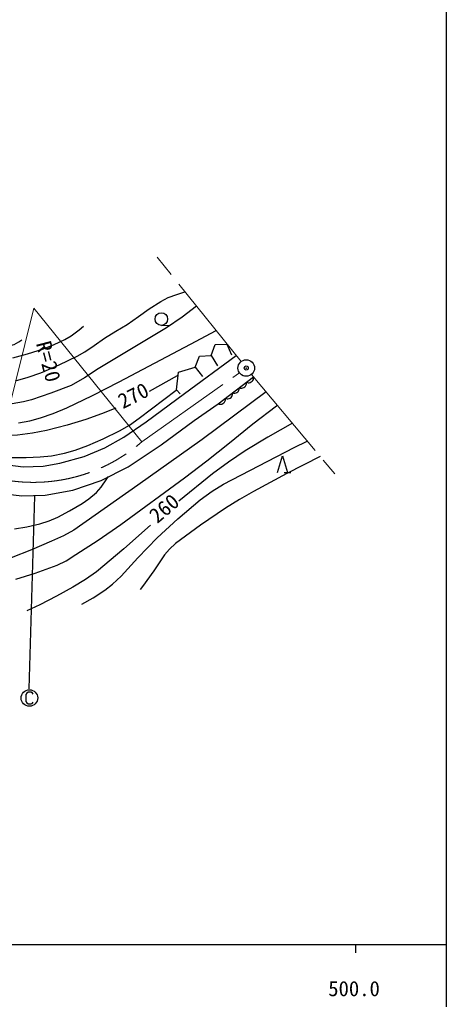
# Model space of a CAD drawing. Units: millimetres, scale not verified. Extents: x 40000 to 680000, y 20000 to 380000.
# Drawn here: x 527445 to 579000, y 198357 to 316764 of the extents above; entities that cross this region are included whole.
import ezdxf
from ezdxf.enums import TextEntityAlignment as Align

# ---------------------------------------------------------------- set-up
doc = ezdxf.new("R2010")
doc.units = ezdxf.units.MM
doc.header["$LTSCALE"] = 1000
doc.header["$PDMODE"] = 32
doc.header["$PDSIZE"] = 500
doc.linetypes.add('CHAIN', pattern=[18.5, 12, -1.5, 3.5, -1.5])
for name, color, linetype, lineweight in [('M-BGD', 7, 'Continuous', 25), ('M-BGD-EXST', 7, 'Continuous', 25), ('M-BMK', 2, 'CHAIN', 13), ('M-BMK-SRVR', 3, 'Continuous', 25), ('M-STR-HTXT', 7, 'Continuous', 13), ('M-TTL-BAND', 7, 'Continuous', 25)]:
    doc.layers.add(name, color=color, linetype=linetype, lineweight=lineweight)
doc.layers.add('M-OTRS', color=6, linetype='Continuous')
doc.styles.add('ＭＳ ゴシック', font='')
doc.styles.get('ＭＳ ゴシック').set_extended_font_data('MS Gothic')

msp = doc.modelspace()

# ---------------------------------------------------------------- linework, layer by layer
at = {"layer": 'M-BGD'}
for p, q in [((544569, 279816), (545568, 279818)), ((550581, 276154), (551068, 277493)), ((551068, 277493), (552491, 277558)), ((552491, 277558), (553036, 276246)), ((547383, 271579), (553619, 276153)), ((548671, 274750), (549158, 276089)), ((549158, 276089), (550581, 276154)), ((550581, 276154), (551343, 274926)), ((546622, 274151), (548671, 274750)), ((548671, 274750), (549522, 273649)), ((546480, 273705), (543084, 271811)), ((546387, 272029), (546622, 274151)), ((551422, 270337), (555702, 273604)), ((555722, 273481), (555708, 273609)), ((554546, 272307), (554651, 272387)), ((554651, 272387), (554742, 272484)), ((554742, 272484), (554807, 272617)), ((554807, 272617), (554837, 272722)), ((554849, 272815), (554835, 272942)), ((554835, 272942), (554954, 272895)), ((554837, 272722), (554849, 272815)), ((554954, 272895), (555046, 272882)), ((555046, 272882), (555156, 272883)), ((555156, 272883), (555301, 272911)), ((555301, 272911), (555419, 272973)), ((555419, 272973), (555524, 273053)), ((555524, 273053), (555615, 273151)), ((555615, 273151), (555680, 273283)), ((555680, 273283), (555710, 273389)), ((555710, 273389), (555722, 273481)), ((542735, 268140), (547383, 271579)), ((546387, 272029), (546855, 271522)), ((552984, 271114), (553075, 271212)), ((553075, 271212), (553140, 271344)), ((553140, 271344), (553170, 271450)), ((553182, 271542), (553168, 271670)), ((553168, 271670), (553276, 271627)), ((553170, 271450), (553182, 271542)), ((553276, 271627), (553360, 271615)), ((553360, 271615), (553460, 271616)), ((553460, 271616), (553592, 271641)), ((553592, 271641), (553699, 271698)), ((553699, 271698), (553794, 271771)), ((553794, 271771), (553877, 271859)), ((553877, 271859), (553936, 271980)), ((553936, 271980), (553963, 272076)), ((553975, 272160), (553962, 272276)), ((553962, 272276), (554081, 272228)), ((553963, 272076), (553975, 272160)), ((554081, 272228), (554173, 272216)), ((554173, 272216), (554283, 272217)), ((554283, 272217), (554428, 272244)), ((554428, 272244), (554546, 272307)), ((548543, 268320), (551421, 270336)), ((551422, 270337), (551541, 270289)), ((551541, 270289), (551633, 270277)), ((551633, 270277), (551743, 270278)), ((551743, 270278), (551888, 270306)), ((551888, 270306), (552006, 270368)), ((552006, 270368), (552110, 270448)), ((552110, 270448), (552202, 270545)), ((552202, 270545), (552267, 270678)), ((552267, 270678), (552297, 270784)), ((552309, 270876), (552295, 271003)), ((552295, 271003), (552414, 270956)), ((552297, 270784), (552309, 270876)), ((552414, 270956), (552506, 270943)), ((552506, 270943), (552616, 270944)), ((552616, 270944), (552761, 270972)), ((552761, 270972), (552879, 271035)), ((552879, 271035), (552984, 271114)), ((540024, 266290), (542735, 268140)), ((544533, 265374), (548543, 268320)), ((537731, 265023), (540024, 266290)), ((540574, 262737), (544533, 265374)), ((535243, 263981), (537731, 265023)), ((525097, 263082), (527879, 262701)), ((530272, 262805), (532308, 263165)), ((532308, 263165), (535243, 263981)), ((558601, 262042), (559195, 264041)), ((559195, 264041), (559800, 262045)), ((527879, 262701), (530272, 262805)), ((537282, 261081), (540574, 262737)), ((559400, 262044), (560199, 262046)), ((533886, 259888), (537282, 261081)), ((525389, 259506), (527708, 259203)), ((527708, 259203), (530540, 259313)), ((530540, 259313), (533886, 259888))]:
    msp.add_line(p, q, dxfattribs=at)
for points in [[(504706, 283388), (508646, 281045), (512523, 278875), (514385, 278142), (516289, 277505), (517257, 277268), (518329, 277117), (520587, 276954), (522940, 276895), (524523, 277058), (526204, 277345), (526778, 277516), (527342, 277815), (527715, 278080)], [(526961, 273104), (528499, 273546), (530001, 274088), (532206, 275026), (534397, 276073), (535319, 276603), (536468, 277398), (537717, 278279), (539082, 279111), (540455, 279929), (541817, 280865), (543104, 281812), (544510, 282713), (545402, 283161), (546442, 283561), (547418, 283873)], [(548821, 282127), (547072, 280794), (545191, 279495), (536944, 274568), (535301, 273482), (533657, 272538), (531231, 271600), (528883, 270802), (527912, 270553), (526531, 270338)], [(539079, 269819), (537346, 269111), (535459, 268457), (533198, 267768), (530685, 267115), (528985, 266775), (527203, 266532), (525836, 266450), (524238, 266467), (522638, 266578), (520654, 266837), (519286, 267121), (518056, 267474), (516553, 268024), (515240, 268606), (513301, 269639), (511238, 270859), (507127, 273222), (503035, 275690), (500763, 277322), (498422, 278878), (496324, 280039), (494339, 281022), (493180, 281575)], [(526643, 275896), (528414, 276360), (530316, 276970), (531619, 277481), (532906, 278095), (533663, 278550), (534620, 279269), (535178, 279734)], [(527313, 268045), (528689, 268296), (529983, 268642), (531492, 269170), (533152, 269863), (536251, 271342), (539470, 272995), (548074, 277525), (551181, 279188)], [(512734, 268024), (513335, 268031), (513941, 267929), (515181, 267460), (516528, 266827), (517969, 266139), (519316, 265620), (521510, 264881), (524006, 264165), (525061, 263974), (526451, 263846), (528255, 263825), (529909, 263909), (531301, 264063), (532869, 264356), (534166, 264727), (535667, 265278), (537526, 266090), (539500, 267067), (540704, 267771), (541873, 268580), (546368, 271975)], [(557228, 271776), (549517, 266012), (541734, 260502), (533978, 255063), (532750, 254391), (531296, 253728), (528884, 252677), (526438, 251729)], [(526992, 249142), (529336, 249879), (531969, 250824), (533052, 251377), (534244, 252111), (536943, 253868), (539662, 255761), (547352, 261376), (550059, 263424), (552787, 265620), (555609, 267908), (558479, 270103), (558569, 270170)], [(560400, 267979), (557442, 266311), (554689, 264637), (552699, 263300), (550728, 261853), (546669, 258579)], [(534946, 246115), (536346, 246891), (537740, 247795), (538678, 248541), (539703, 249497), (541712, 251725), (544043, 254135), (546564, 256436), (549244, 258745), (550717, 259778), (552095, 260626), (560594, 265070), (562201, 265823)], [(563757, 263961), (559735, 261909), (555691, 259731), (553999, 258777), (552319, 257709), (549313, 255655), (546280, 253442), (545542, 252770), (544929, 252063), (543679, 250145), (542298, 248240), (541997, 247884)], [(526821, 255216), (528327, 255466), (529883, 255842), (531023, 256211), (532057, 256649), (533476, 257383), (534987, 258283), (535814, 258855), (536718, 259634), (537289, 260276), (537991, 261250), (538181, 261533)], [(543261, 255680), (540021, 252817), (536729, 250043), (535398, 249113), (533863, 248176), (531921, 247072), (529875, 246032), (528304, 245326)]]:
    msp.add_lwpolyline(points, dxfattribs=at)
msp.add_ellipse((544567, 280575), major_axis=(759, 2), ratio=0.999982, dxfattribs=at)
at = {"layer": 'M-BGD-EXST'}
for p, q in [((528580, 235876), (529291, 259180)), ((528307, 235380), (528188, 235219)), ((528188, 235219), (528190, 234341)), ((528466, 235500), (528307, 235380)), ((528826, 235501), (528466, 235500)), ((528986, 235381), (528826, 235501)), ((529066, 235262), (528986, 235381)), ((528190, 234341), (528310, 234181)), ((528310, 234181), (528470, 234062)), ((528470, 234062), (528830, 234063)), ((528830, 234063), (528989, 234143)), ((528989, 234143), (529069, 234263))]:
    msp.add_line(p, q, dxfattribs=at)
msp.add_ellipse((528628, 234781), major_axis=(999, 3), ratio=0.999982, dxfattribs=at)
at = {"layer": 'M-BMK'}
for p, q in [((554199, 275432), (544059, 288053)), ((542192, 265726), (554009, 274077)), ((555464, 273887), (565517, 261853))]:
    msp.add_line(p, q, dxfattribs=at)
msp.add_ellipse((529106, 280814), major_axis=(-13358, 14848), ratio=0.999982, start_param=2.1549879, end_param=3.1234584, dxfattribs=at)
at = {"layer": 'M-BMK-SRVR'}
for major_axis in [(999, 3), (39.9, 0.1)]:
    msp.add_ellipse((554824, 274654), major_axis=major_axis, ratio=0.999982, dxfattribs=at)
at = {"layer": 'M-OTRS'}
msp.add_point((554824, 274654), dxfattribs=at)
at = {"layer": 'M-STR-HTXT'}
for p, q in [((524088, 261483), (529155, 281885)), ((529155, 281885), (542192, 265726))]:
    msp.add_line(p, q, dxfattribs=at)
at = {"layer": 'M-TTL-BAND'}
for p, q in [((579000, 20000), (579000, 370000)), ((40000, 205000), (579000, 205000)), ((568000, 205000), (568000, 204000))]:
    msp.add_line(p, q, dxfattribs=at)

# ---------------------------------------------------------------- texts
at = {"layer": 'M-BGD', "style": 'ＭＳ ゴシック'}
for s, rotation, p in [('270', 26.646, (540165, 269189)), ('260', 40.446, (544427, 255373))]:
    msp.add_text(s, height=1833, rotation=rotation, dxfattribs=at).set_placement(p, align=Align.BOTTOM_LEFT)
at = {"layer": 'M-STR-HTXT', "style": 'ＭＳ ゴシック'}
msp.add_text('R=20', height=1833, rotation=284.646, dxfattribs=at).set_placement((528886, 277493), align=Align.BOTTOM_LEFT)
at = {"layer": 'M-TTL-BAND', "style": 'ＭＳ ゴシック'}
msp.add_text('500.0', height=1833, dxfattribs=at).set_placement((567844, 198195), align=Align.BOTTOM_CENTER)

doc.saveas('drawing.dxf')
